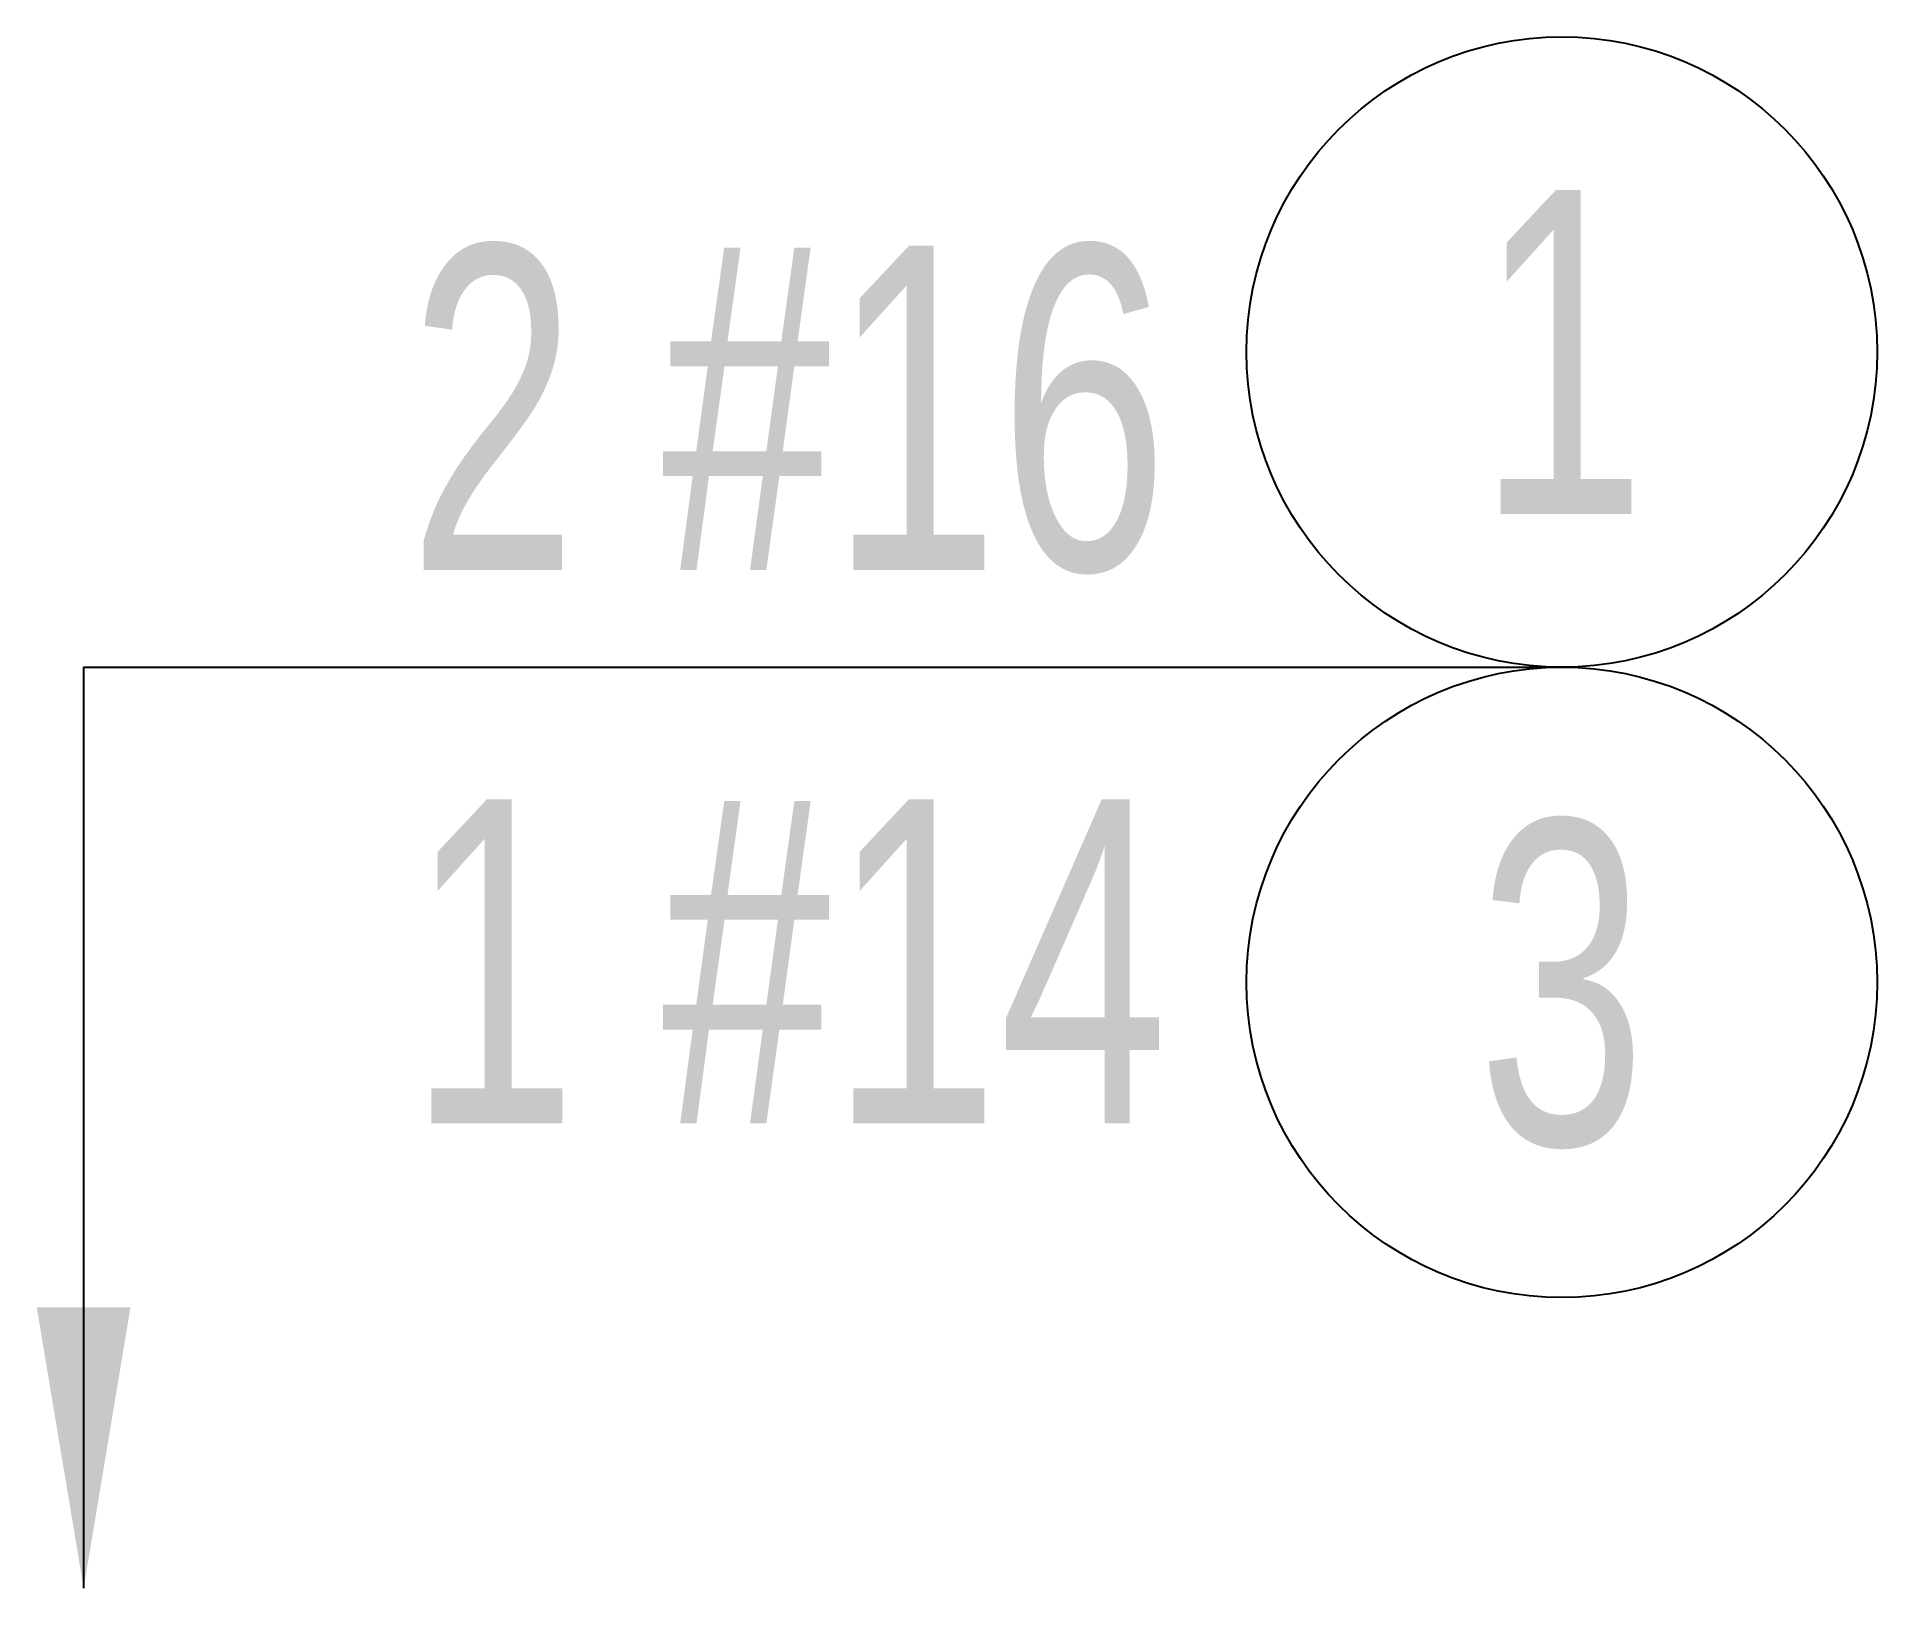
# Model space of a CAD drawing. Header units: centimetres. Extents: x 13047.7 to 13058, y 12583.1 to 12591.8.
import ezdxf
from ezdxf.enums import TextEntityAlignment as Align

# ---------------------------------------------------------------- set-up
doc = ezdxf.new("R2010")
doc.units = ezdxf.units.CM
doc.header["$LTSCALE"] = 15
doc.header["$MEASUREMENT"] = 0
doc.layers.add('1', color=1, linetype='Continuous')
doc.styles.add('2', font='vn_vni.shx', dxfattribs={"width": 0.7, "height": 9})

# ---------------------------------------------------------------- blocks, each defined once
blk = doc.blocks.new('MT')
at = {"layer": '1'}
blk.add_solid([(1.56, 0.26), (1.56, -0.26), (0, 0)], dxfattribs=at)

msp = doc.modelspace()

# ---------------------------------------------------------------- linework, layer by layer
at = {"layer": '1'}
for q in [(13047.996, 12583.14), (13056.201, 12588.253)]:
    msp.add_line((13047.996, 12588.253), q, dxfattribs=at)
for centre in [(13056.201, 12590.003), (13056.201, 12586.503)]:
    msp.add_circle(centre, 1.75, dxfattribs=at)

# ---------------------------------------------------------------- block references
at = {"layer": '1', "rotation": 90}
msp.add_blockref('MT', (13047.996, 12583.14), dxfattribs=at)

# ---------------------------------------------------------------- texts
at = {"layer": '1', "style": '2', "width": 0.7}
for s, p in [('1', (13056.201, 12590.003)), ('3', (13056.201, 12586.503))]:
    msp.add_text(s, height=1.8, dxfattribs=at).set_placement(p, align=Align.MIDDLE)
for s, p in [('2 #16', (13054.015, 12588.253)), ('1 #14', (13054.015, 12585.18))]:
    msp.add_text(s, height=1.8, dxfattribs=at).set_placement(p, align=Align.BOTTOM_RIGHT)

doc.saveas('drawing.dxf')
